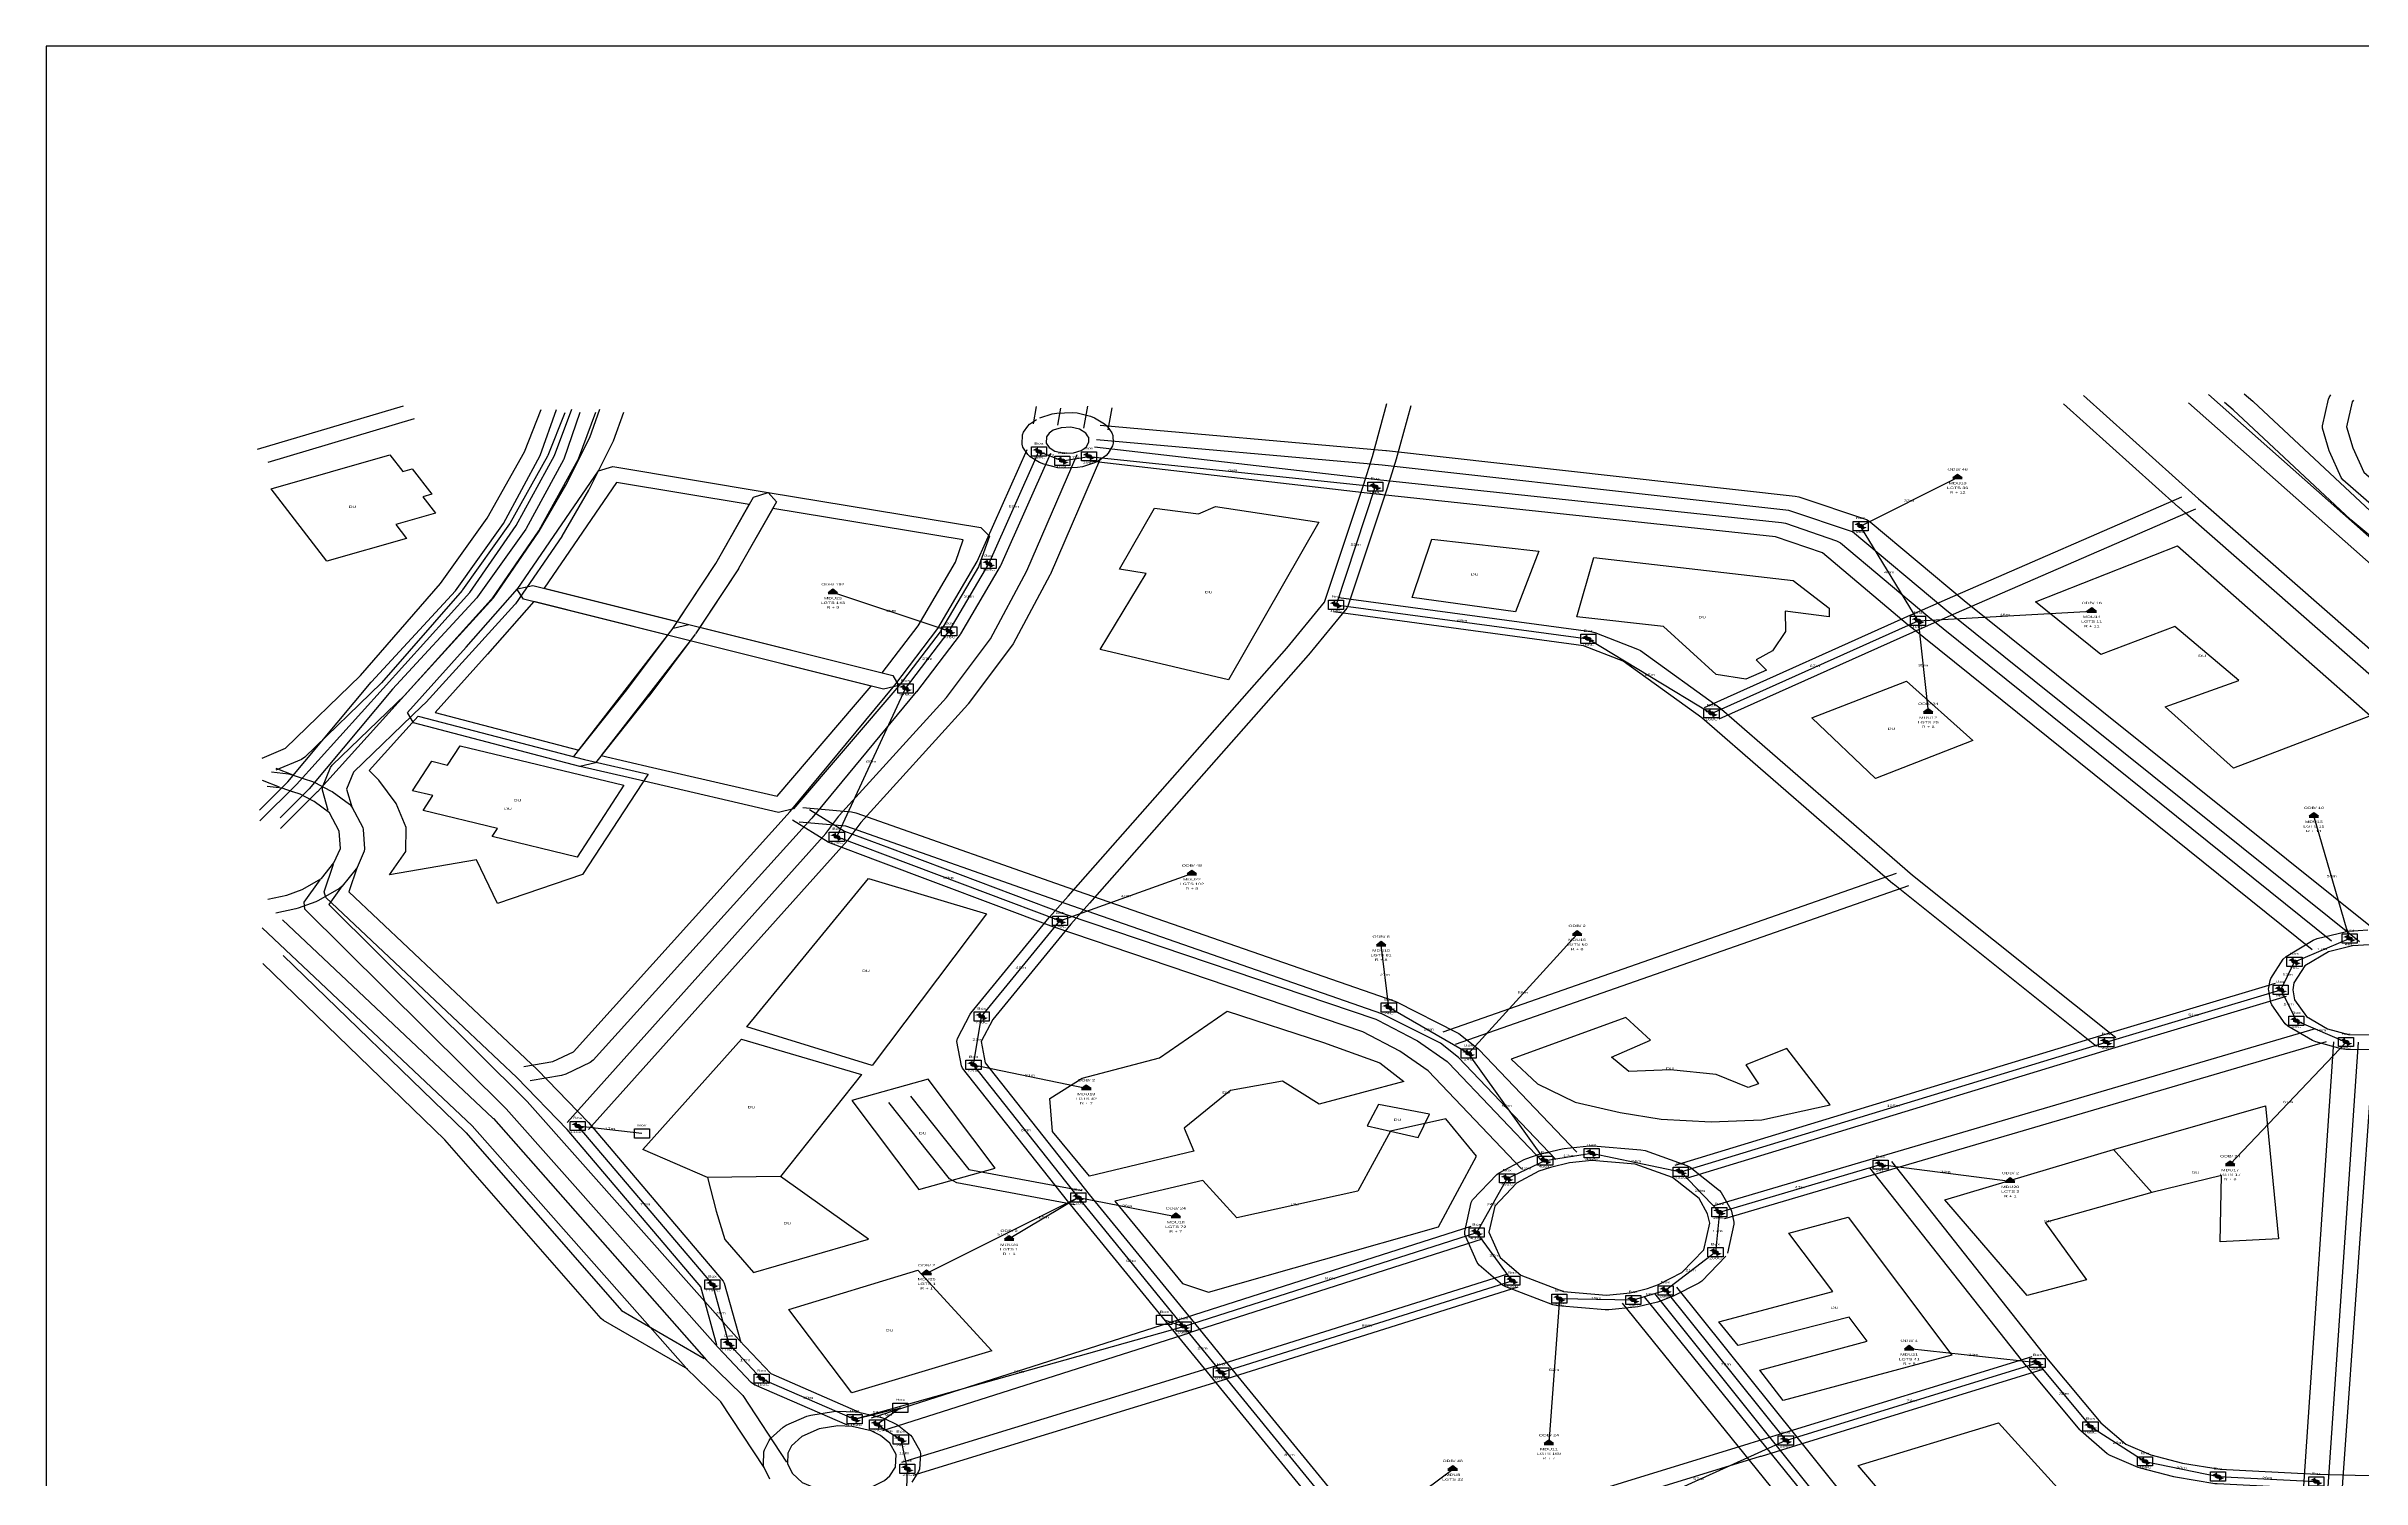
# Model space of a CAD drawing. Header units: millimetres. Extents: x -2012 to 1398, y -1200 to 746.
# Drawn here: x 558 to 1117, y -32 to 314 of the extents above; entities that cross this region are included whole.
import ezdxf
from ezdxf.enums import TextEntityAlignment as Align

# ---------------------------------------------------------------- set-up
doc = ezdxf.new("R2010")
doc.units = ezdxf.units.MM
doc.styles.get("Standard").update_dxf_attribs({"font": 'arial.ttf'})

# ---------------------------------------------------------------- blocks, each defined once
blk = doc.blocks.new('big_block')
blk.add_lwpolyline([(558.28, -280.22), (1398.28, -280.22), (1398.28, 313.78), (558.28, 313.78)], close=True)
blk = doc.blocks.new('roads.block1.A4')
at = {"layer": 'roads', "color": 7}
for points in [[(169, 411.38), (199.45, 366.64), (200.64, 364.92), (304.14, 216.6), (304.37, 216.23), (311.95, 201.46)], [(202.02, 411.82), (311.08, 254.01)], [(211.53, 411.99), (213.81, 408.81), (213.89, 408.7), (244.98, 361.25), (278.75, 315.27), (286.51, 305.73), (308.81, 288.49), (308.97, 288.44)], [(306.96, 298.56), (298.77, 300.89), (297.91, 301.28), (286.81, 308.49), (286.32, 308.88), (279.11, 315.89), (278.72, 316.35), (237.67, 374.9), (237.21, 375.89), (234.1, 387.12), (234.03, 387.39), (232.23, 397.16), (232.21, 398.19), (233.86, 409.81), (234.05, 410.53), (234.48, 411.64)], [(-314.56, 388.16), (-275.84, 406.93)], [(-313.96, 231.88), (-306.48, 244.22), (-284.42, 287.27), (-284.36, 287.39), (-262.06, 326.86), (-249.39, 355.96), (-239.67, 385.35), (-235.39, 405.25)], [(-313.89, 227.33), (-304.19, 243.07), (-258.33, 326.06), (-246.02, 355.12), (-235.85, 385.34), (-231.29, 405.35)], [(-313.3, 254.46), (-307.06, 258.76), (-287.28, 290.11), (-266.03, 329.92), (-253.73, 358.2), (-243.8, 386.97), (-239.37, 405.29)], [(-295.77, 231.82), (-297.33, 240.52), (-297.29, 241.84), (-295.2, 250.43), (-294.79, 251.4), (-275.42, 281.87), (-273.93, 284.55), (-252.04, 323.81), (-239.91, 352.66), (-232.92, 372.49), (-226.55, 393.11), (-223.85, 405.41)], [(75.49, -288.41), (70.2, -277.83), (8.39, -154.14), (-20.43, -96.46), (-26.02, -85.26), (-62.22, -12.82), (-72.17, 7.07), (-100.02, 62.82), (-100.04, 62.86), (-127.81, 120.29), (-128.11, 121.32), (-129.32, 131.74), (-129.19, 133.09), (-125.82, 143.56), (-125.64, 144.02), (-104.9, 185.45), (-104.84, 185.55), (-99.88, 194.65), (-41.96, 302.02), (-31.99, 321.86), (-21.7, 372.52), (-19.33, 384.89), (-15.46, 407.87)], [(-9.15, 406.81), (-13.02, 383.8), (-13.03, 383.72), (-15.42, 371.3), (-15.43, 371.27), (-25.8, 320.16), (-26.08, 319.36), (-36.26, 299.11), (-36.31, 299.03), (-94.25, 191.61), (-94.26, 191.59), (-99.2, 182.54), (-119.8, 141.37), (-122.88, 131.79), (-121.81, 122.59), (-94.28, 65.66), (-66.44, 9.93), (-56.5, -9.96), (-20.29, -82.4), (-14.71, -93.6), (14.12, -151.27), (75.92, -274.97), (81.21, -285.55)], [(-109.03, 399.14), (-108.3, 406.5)], [(-101.93, 405.86), (-102.67, 398.51)], [(-95.69, 397.21), (-94.65, 406.7)], [(-88.29, 406), (-89.33, 396.51)], [(306.26, 198.54), (298.77, 213.12), (195.92, 360.5), (194.19, 362.99), (194.16, 363.02), (163.71, 407.78)], [(305.82, 250.37), (196.75, 408.18)], [(307.1, 282.32), (306.38, 282.54), (305.36, 283.07), (282.31, 300.89), (281.78, 301.4), (273.73, 311.3), (273.63, 311.42), (239.77, 357.53), (239.67, 357.67), (208.58, 405.13), (206.33, 408.24)], [(240.44, 409.31), (240.14, 408.55), (238.62, 397.8), (240.3, 388.69), (243.23, 378.13), (283.79, 320.27), (290.56, 313.69), (300.99, 306.91), (308.71, 304.72)], [(-273.05, 401.17), (-311.76, 382.41)], [(-233.15, 403.78), (-237.62, 385.32), (-237.7, 385.03), (-247.72, 355.99), (-247.81, 355.76), (-260.22, 327.25), (-260.33, 327.02), (-281.69, 286.99), (-281.81, 286.79), (-302, 254.79), (-302.89, 253.86), (-309.68, 249.19)], [(-229.13, 403.91), (-233.44, 383.83), (-233.54, 383.5), (-243.36, 353.81), (-243.47, 353.54), (-256.26, 324.15), (-256.41, 323.85), (-278.75, 284.3), (-300.83, 241.2), (-300.95, 241), (-308.48, 228.56)], [(-225.05, 403.92), (-229.65, 383.77), (-229.73, 383.46), (-239.99, 352.96), (-240.08, 352.73), (-252.5, 323.41), (-252.65, 323.11), (-298.63, 239.9), (-298.7, 239.77), (-308.44, 223.97)], [(-217.59, 404.04), (-220.33, 391.61), (-220.4, 391.35), (-226.83, 370.54), (-226.86, 370.42), (-233.91, 350.44), (-233.98, 350.26), (-246.21, 321.16), (-246.37, 320.85), (-269.87, 278.68), (-269.97, 278.52), (-271.03, 276.84), (-289.1, 248.41), (-290.91, 240.99), (-289.47, 232.95)], [(-107.36, 401.65), (-104.13, 403.38), (-102.83, 403.75), (-98.85, 404.01), (-97.49, 403.8), (-93.96, 402.43), (-92.86, 401.72), (-90.26, 399.13), (-89.56, 398.09), (-88.93, 396.58), (-88.32, 395.13), (-88.06, 393.98), (-87.96, 390.69), (-88.15, 389.51), (-89.28, 386.33), (-89.85, 385.34), (-91.03, 383.95), (-91.07, 383.91), (-91.97, 382.88), (-92.91, 382.15), (-96.12, 380.49), (-97.38, 380.14), (-101.2, 379.89), (-102.58, 380.1), (-106.35, 381.59), (-107.46, 382.33), (-109.91, 384.84), (-110.58, 385.86), (-111.84, 388.91), (-112.08, 390.22), (-111.97, 394.3), (-111.7, 395.5), (-110.59, 398.04), (-110.07, 398.87), (-108.26, 400.94)], [(-91.42, 398.51), (-15.72, 387.49), (-15.61, 387.48), (92.58, 367.81), (93.55, 367.47), (111.48, 357.65), (112.52, 356.73), (137.4, 322.67), (247.15, 178.81)], [(-105.66, 390.73), (-104.9, 388.87), (-103.36, 387.29), (-100.9, 386.32), (-98.46, 386.48), (-96.39, 387.55), (-95.9, 388.11), (-95.11, 389.04), (-94.38, 391.09), (-94.44, 393.19), (-94.83, 394.09), (-94.83, 394.11), (-95.22, 395.04), (-96.89, 396.71), (-99.14, 397.57), (-101.72, 397.4), (-103.83, 396.28), (-104.93, 395.03), (-105.59, 393.51), (-105.66, 390.73)], [(-243.99, 120.97), (-236.33, 123.09), (-230.89, 127.33), (-173.46, 231.38), (-145.81, 285.92), (-134.34, 310.52), (-123.95, 339.45), (-110.71, 387.92)], [(-104.53, 386.23), (-117.81, 337.65), (-117.88, 337.41), (-128.37, 308.22), (-128.48, 307.95), (-140.03, 283.17), (-140.08, 283.07), (-167.78, 228.44), (-167.83, 228.34), (-225.6, 123.66), (-226.44, 122.68), (-232.89, 117.65), (-234.01, 117.09), (-242.28, 114.81)], [(-92.88, 389.17), (-17.99, 375.05), (89.01, 356.39), (90.02, 356.04), (103.55, 348.51), (104.58, 347.59), (127.73, 315.78), (234.59, 175.32)], [(242.06, 174.92), (132.29, 318.82), (132.25, 318.87), (107.78, 352.38), (90.93, 361.6), (-16.69, 381.17), (-92.34, 392.17)], [(-202.76, 306.38), (-244.05, 323.24), (-245.79, 327.44), (-224.24, 378.69), (-220.46, 380.54), (-179.32, 369.43), (-177.13, 365.29), (-187.14, 336.49), (-187.19, 336.34), (-198.58, 308.14)], [(-232.52, 96.76), (-164, 221.77), (-160.59, 229.31), (-160.47, 229.55), (-132.11, 280.65), (-120.47, 305.97), (-110.84, 335.48), (-97.47, 385.81)], [(-91.29, 384.17), (-104.68, 333.75), (-104.73, 333.58), (-114.44, 303.81), (-114.58, 303.46), (-126.35, 277.86), (-126.46, 277.65), (-154.81, 226.56), (-158.21, 219.02), (-158.32, 218.8), (-226.91, 93.68)], [(229.49, 171.44), (122.61, 311.93), (122.57, 311.99), (99.82, 343.26), (87.38, 350.18), (-19.11, 368.75), (-19.16, 368.76), (-94.07, 382.88)], [(-238.64, 327.94), (-203.32, 313.52), (-193.16, 338.67), (-184.3, 364.15), (-219.42, 373.63), (-238.64, 327.94)], [(-204.52, 310.54), (-193.16, 338.67), (-183.17, 367.39), (-179.32, 369.43), (-123.02, 354.23), (-120.73, 350.46), (-123.53, 337.6), (-123.64, 337.2), (-133.64, 309.33), (-133.75, 309.05), (-144.65, 285.8), (-148.76, 284.2), (-202.77, 306.38)], [(-197.39, 311.09), (-149.15, 291.28), (-139.61, 311.63), (-129.74, 339.17), (-127.63, 348.85), (-178.11, 362.47), (-187.14, 336.49), (-187.19, 336.34), (-197.39, 311.09)], [(68.58, 276.39), (123.27, 316.45), (123.3, 316.48), (132.98, 323.37), (194.96, 367.43)], [(198.66, 362.21), (136.69, 318.15), (127.03, 311.27), (72.37, 271.22)], [(-198.64, 308.01), (-210.93, 281.24), (-210.96, 281.18), (-225.03, 252.36), (-229.17, 250.82), (-273.25, 269.62), (-274.8, 274.1), (-259.24, 302.46), (-245.66, 327.71), (-241.63, 329.16), (-200.34, 312.3)], [(-267.49, 274.12), (-229.45, 257.9), (-216.73, 283.95), (-205.85, 307.64), (-241.39, 322.15), (-253.61, 299.42), (-253.62, 299.39), (-267.49, 274.12)], [(-28.24, 323.93), (38.53, 309.14), (39.54, 308.72), (50.89, 301.59), (51.63, 300.95), (72.91, 275.88), (73.09, 275.65), (123.65, 203.83), (177.5, 133.5)], [(172.42, 129.61), (118.53, 199.99), (118.46, 200.09), (67.94, 271.84), (47.07, 296.43), (36.6, 303.01), (-29.63, 317.68)], [(-230.8, 255.14), (-204.44, 310.71), (-200.34, 312.3), (-146.33, 290.12), (-144.71, 285.67), (-172.59, 232.46), (-176.56, 230.95), (-212.18, 244.44), (-229.04, 250.77)], [(-223.53, 255.54), (-209.92, 250.43), (-209.92, 250.42), (-176.94, 237.94), (-152.01, 285.53), (-199.96, 305.23), (-223.53, 255.54)], [(-310.82, 248.45), (-306.32, 247.6), (-305.35, 247.25), (-302.15, 245.46), (-299.92, 244.27), (-299.35, 243.88), (-295.16, 240.3), (-294.79, 239.93), (-290.17, 234.45), (-289.58, 233.37), (-286.67, 224.34), (-286.52, 223.49), (-286.17, 215.14), (-286.27, 214.18), (-288.17, 207.1), (-288.4, 206.5), (-292.14, 198.97), (-292.82, 198.05), (-298.55, 192.7), (-299.07, 192.3), (-303.75, 189.46), (-304.39, 189.16), (-309.7, 187.37)], [(-309.66, 250.13), (-305.13, 247.12)], [(-308.68, 241.79), (-313.21, 244.8)], [(-311.75, 193.43), (-306.77, 195.11), (-302.68, 197.6), (-297.61, 202.33), (-294.27, 209.06), (-292.58, 215.36), (-292.9, 222.79), (-295.48, 230.81), (-299.52, 235.6), (-303.25, 238.79), (-305.19, 239.83), (-305.24, 239.86), (-308.01, 241.41), (-312, 242.16)], [(-170.17, 233.05), (-157.21, 231.16), (-156.08, 230.77), (-95.48, 195.9), (-13.4, 149.27), (-12.94, 148.95), (3.07, 135.72), (3.57, 135.21), (8.7, 128.57), (8.93, 128.23), (34.79, 83.98)], [(20.15, 76.64), (-4.56, 119.15), (-12.06, 127.65), (-21.82, 136.03), (-103.58, 181.22), (-103.71, 181.29), (-150.15, 209.83), (-162.81, 217.61), (-163.4, 218.08), (-172.9, 227.63)], [(-168.36, 232.14), (-159.13, 222.87), (-147.2, 215.53), (-100.42, 186.79), (-18.43, 141.47), (-17.9, 141.1), (-7.72, 132.36), (-7.4, 132.05), (0.45, 123.15), (0.81, 122.64), (25.69, 79.86)], [(29.26, 80.75), (3.51, 124.82), (-1.28, 131.01), (-16.8, 143.84), (-98.65, 190.34), (-98.66, 190.35), (-158.74, 224.92), (-171.09, 226.72)], [(-192.89, 0.44), (-197.14, 25.61), (-232.51, 93.67), (-245.85, 116.2), (-259.92, 137.87), (-296.43, 194.13), (-296.88, 196.51), (-294.4, 208.57)], [(-288.13, 207.28), (-290.34, 196.51), (-258.92, 148.09), (-240.45, 119.63), (-240.38, 119.52), (-226.96, 96.85), (-226.88, 96.7), (-191.23, 28.12), (-190.92, 27.18), (-186.58, 1.5)], [(-0.56, 136.03), (119.48, 204.71)], [(-158.28, -34.22), (-182.89, -16.72), (-183.8, -15.71), (-192.51, -0.63), (-192.55, -0.56), (-248.71, 102.69), (-302, 189.1), (-302.2, 192.08), (-297.93, 201.69)], [(-292.08, 199.09), (-295.67, 191.03), (-243.22, 105.98), (-243.13, 105.82), (-186.95, 2.53), (-178.61, -11.91), (-154.57, -29.01)], [(122.66, 199.15), (2.62, 130.48)], [(-307.94, 184.43), (-252.2, 98.65), (-252.07, 98.43), (-195.65, -6.03), (-186.28, -20.94), (-186.02, -21.45), (-174.41, -50.19)], [(-180.35, -52.59), (-191.85, -24.11), (-201.12, -9.34), (-201.23, -9.16), (-257.64, 95.27), (-313.31, 180.94)], [(249.07, 128.21), (238.42, 128.37), (237.17, 128.65), (230.5, 131.6), (229.58, 132.22), (223.1, 138.43), (222.38, 139.46), (218.79, 147.68), (218.53, 148.63), (218, 153.83), (217.99, 154.46), (218.36, 158.24), (218.57, 159.11), (221.87, 167.48), (222.6, 168.59), (229.8, 175.66), (230.84, 176.35), (238.22, 179.32), (239.11, 179.54), (244.29, 180.05)], [(224.4, 154.17), (224.85, 149.79), (227.99, 142.61), (233.61, 137.23), (239.17, 134.76), (248.48, 134.62), (255.51, 137.64), (260.9, 143.15), (264.5, 151.79), (263.74, 157.77), (260.61, 165.06), (256.04, 169.76), (247.66, 173.34), (244.6, 173.65), (240.19, 173.22), (233.83, 170.65), (227.57, 164.5), (224.68, 157.18), (224.4, 154.17)], [(-200.61, -9.97), (-222.92, 11.09), (-223.54, 11.91), (-264.88, 89.21), (-313.14, 165.61)], [(-307.73, 169.02), (-259.41, 92.53), (-259.29, 92.33), (-218.14, 15.39), (-196.22, -5.31)], [(60.88, 78.3), (173.53, 134.42), (173.55, 134.43), (219.77, 157.03)], [(222.59, 151.28), (176.38, 128.68), (63.73, 72.57)], [(71.18, 60.89), (113.85, 81.39), (230.41, 137.41)], [(233.18, 131.65), (116.62, 75.62), (73.95, 55.12)], [(183.89, -211.04), (198.69, -196.36), (212.04, -180.19), (219.08, -167.32), (223.89, -149.71), (227.4, -58.51), (227.4, -58.5), (235.27, 131.71)], [(241.67, 131.44), (233.79, -58.76), (230.27, -150.32), (230.16, -151.04), (225.16, -169.36), (224.88, -170.06), (217.51, -183.53), (217.17, -184.03), (203.53, -200.56), (203.31, -200.79), (188.39, -215.58)], [(189.2, -219.79), (206.39, -205.6), (221.45, -186.2), (229.48, -169.65), (234.3, -149.63), (237.65, -58.88), (237.65, -58.86), (245.92, 131.55)], [(-98.09, 61.19), (-129.35, 70.69), (-131.3, 72.36), (-147.37, 105.36)], [(-141.62, 108.16), (-126.16, 76.41), (-96.22, 67.31)], [(74.28, 38.98), (67.88, 28.07), (67.15, 27.22), (60.35, 21.63), (60.01, 21.39), (56.71, 19.33), (56.2, 19.07), (50.94, 16.96), (50.25, 16.77), (43.25, 15.67), (42.32, 15.66), (29.76, 17.35), (28.5, 17.81), (16.03, 25.58), (15.12, 26.43), (8.94, 35.06), (8.45, 36.1), (5.2, 48.31), (5.12, 49.56), (6.81, 62.07), (7.22, 63.26), (13.59, 74.19), (14.26, 75), (20.83, 80.67), (21.34, 81.03), (24.87, 83.03), (25.31, 83.24), (30.89, 85.36), (31.5, 85.52), (38.2, 86.65), (39.15, 86.67), (51.75, 84.97), (52.93, 84.57), (63.91, 78.21), (64.85, 77.38), (72.56, 67.3), (73.04, 66.41), (75.59, 59.05), (75.74, 58.44), (76.41, 53.57), (76.41, 52.69), (74.69, 40.17)], [(11.55, 49.33), (14.48, 38.31), (19.95, 30.68), (31.3, 23.6), (42.71, 22.06), (48.9, 23.04), (53.56, 24.91), (56.44, 26.71), (62.65, 31.8), (68.44, 41.67), (70.01, 53.13), (69.44, 57.25), (67.16, 63.82), (60.15, 72.99), (50.27, 78.71), (38.78, 80.26), (32.87, 79.27), (27.81, 77.34), (24.77, 75.62), (18.85, 70.5), (13.07, 60.58), (11.55, 49.33)], [(118.12, 79.9), (159.65, -5.88), (173.57, -33.16), (180.16, -42.43), (186.82, -47.07), (195.18, -50.61), (205.14, -53.3), (230.78, -55.44), (240.93, -55.8), (312.45, -57.24)], [(312.32, -63.64), (240.78, -62.19), (240.73, -62.19), (230.48, -61.83), (230.33, -61.82), (204.32, -59.65), (203.75, -59.56), (193.3, -56.74), (192.88, -56.59), (184.02, -52.83), (183.44, -52.51), (176.04, -47.37), (175.26, -46.59), (168.22, -36.67), (167.97, -36.28), (153.93, -8.76), (153.9, -8.7), (112.36, 77.11)], [(-151.96, -31.05), (-70.79, 11.34), (6.81, 51.96)], [(9.78, 46.29), (-67.82, 5.67), (-67.82, 5.66), (-149, -36.73)], [(-143.89, -50.24), (-60.81, -8.54), (16.26, 31.14)], [(19.19, 25.45), (-57.9, -14.24), (-57.93, -14.25), (-141.02, -55.96)], [(61.19, 25.51), (93.03, -39.42), (175.39, -207.69)], [(161.83, -213.78), (79.05, -46.39), (46.89, 18.51)], [(52.62, 21.36), (84.79, -43.55), (167.57, -210.94)], [(169.64, -210.51), (87.29, -42.23), (55.44, 22.69)], [(-19.01, -92.17), (80.48, -42.11), (80.71, -42), (88.72, -37.97), (155.34, -4.44)], [(158.22, -10.16), (91.6, -43.69), (83.59, -47.71), (83.36, -47.83), (-16.13, -97.88)], [(-178.88, -57.53), (-180.45, -52.31), (-180.58, -51.32), (-180.45, -45.74), (-180.31, -44.86), (-179.06, -40.84), (-178.66, -40.01), (-175.37, -35.1), (-174.58, -34.28), (-169.04, -30.31), (-167.99, -29.82), (-162.01, -28.25), (-161.02, -28.16), (-156.25, -28.42), (-155.28, -28.63), (-149.34, -30.9), (-148.51, -31.37), (-145.28, -33.89), (-144.7, -34.48), (-141.65, -38.5), (-141.16, -39.41), (-139.15, -45.36), (-138.98, -46.53), (-139.26, -53.23), (-139.48, -54.27), (-141.3, -58.89)], [(-174.17, -50.96), (-172.9, -55.2), (-170.29, -58.97), (-165.6, -62.25), (-162.28, -63.26), (-157.65, -63.31), (-152.7, -61.64), (-148.46, -58.13), (-147.12, -56.2), (-145.63, -52.42), (-145.4, -46.85), (-147.06, -41.96), (-149.55, -38.68), (-152.07, -36.71), (-157.1, -34.78), (-160.87, -34.57), (-165.8, -35.86), (-170.38, -39.14), (-173.09, -43.18), (-174.07, -46.33), (-174.17, -50.96)]]:
    blk.add_lwpolyline(points, dxfattribs=at)
blk = doc.blocks.new('buildings.block2.A4')
at = {"layer": 'building', "color": 7}
for points in [[(-310.91, 370.98), (-279.45, 385.71), (-276.05, 378.5), (-273.57, 379.66), (-268.36, 368.62), (-270.74, 367.5), (-267.4, 360.41), (-277.93, 355.47), (-275.11, 349.51), (-296.13, 339.67), (-310.91, 370.98)], [(-77.04, 362.54), (-65.38, 360.17), (-60.86, 363.25), (-33.48, 356.54), (-57.4, 288.28), (-91.44, 301.44), (-79.21, 334.32), (-86.31, 336.25), (-77.04, 362.54)], [(-3.57, 349.12), (24.72, 343.99), (18.56, 317.75), (-8.78, 323.86), (-3.57, 349.12)], [(156.26, 321.98), (193.89, 346.24), (244.92, 272.78), (208.7, 250.04), (190.57, 276.68), (210.11, 287.97), (193.15, 311.35), (173.56, 299.29), (156.26, 321.98)], [(39.35, 341.26), (92.05, 331.26), (101.62, 319.35), (101.65, 315.56), (89.94, 318), (90.05, 309.27), (86.59, 300.82), (82.27, 297), (85.04, 292.48), (79.56, 288.61), (71.71, 290.59), (57.73, 311.37), (34.81, 315.52), (39.35, 341.26)], [(97.01, 271.89), (122.12, 287.7), (139.63, 262.08), (113.88, 245.6), (97.01, 271.89)], [(-272, 272.56), (-227.91, 253.77), (-211.05, 247.43), (-228.46, 204.13), (-250.93, 191.52), (-256.57, 210.46), (-279.54, 203.9), (-275.24, 214.04), (-275.15, 224.35), (-277.81, 234.82), (-282.38, 244.85), (-284.97, 249.02), (-272, 272.56)], [(-217.48, 242.68), (-229.86, 211.59), (-252.35, 220.46), (-250.96, 223.93), (-270.63, 231.7), (-268.05, 238.19), (-273.44, 240.3), (-268.37, 253.06), (-264.24, 251.43), (-260.9, 259.81), (-217.48, 242.68)], [(-152.76, 202.31), (-121.48, 186.99), (-151.75, 121.36), (-184.96, 138.09), (-152.76, 202.31)], [(-104.03, 92.9), (-104.69, 107.18), (-96.19, 115.87), (-75.73, 124.69), (-57.81, 144.92), (-32.29, 131.43), (-17.34, 122.57), (-11.02, 114.55), (-33.39, 104.74), (-43.08, 114.63), (-56.9, 110.65), (-69.13, 94.29), (-66.62, 84.33), (-94.22, 73.5), (-104.03, 92.9)], [(47.75, 142.24), (17.38, 124.16), (24.4, 113.54), (34.37, 105.59), (46.31, 101.08), (57.17, 98.13), (70.35, 96.99), (83.81, 97.91), (101.88, 104.34), (90.41, 128.77), (79.56, 121.71), (82.94, 113.47), (80.18, 111.85), (71.74, 117.59), (59.65, 119.49), (48.57, 118.8), (44, 125.07), (54.33, 132.32), (47.75, 142.24)], [(-212.52, 85.12), (-186.33, 132.84), (-154.57, 117.51), (-176.02, 73.43), (-195.39, 72.94), (-212.52, 85.12)], [(-157.13, 106.22), (-139.45, 67.75), (-119.22, 76.97), (-136.9, 115.45), (-157.13, 106.22)], [(-20.7, 95.37), (-14.55, 93.04), (-7.19, 90.27), (-4.23, 100.4), (-17.74, 104.61), (-20.7, 95.37)], [(-87.52, 62.64), (-69.56, 27.14), (-62.74, 23.3), (-1.8, 51.62), (8.27, 82.12), (0.16, 98.34), (-14.55, 93.04), (-23.18, 67.1), (-55.23, 55.44), (-64.19, 71.65), (-87.52, 62.64)], [(176.91, 85.06), (217.14, 104.01), (220.61, 46.34), (205.19, 45.12), (205.51, 73.81), (187.09, 66.41), (176.91, 85.06)], [(132.25, 63.33), (176.91, 85.06), (187.09, 66.41), (158.78, 53.41), (169.73, 28.62), (154.03, 21.94), (132.25, 63.33)], [(-195.39, 72.94), (-193.05, 58.45), (-190.75, 46.09), (-183.16, 31.9), (-152.72, 46.33), (-176.02, 73.43), (-195.39, 72.94)], [(90.93, 48.81), (106.62, 55.83), (134.13, -3.93), (89.44, -23.6), (83.27, -10.37), (111.67, 2.12), (106.94, 12.55), (77.55, 0.19), (72.4, 10.52), (102.58, 23.65), (90.93, 48.81)], [(-173.86, 15.82), (-139.64, 32.92), (-120.06, -2.09), (-157.15, -20.17), (-173.86, 15.82)], [(109.34, -51.7), (146.5, -33.14), (174.22, -83.33), (146.25, -122.62), (109.34, -51.7)]]:
    blk.add_lwpolyline(points, dxfattribs=at)
at = {"color": 7}
for p in [(-289.16, 362.69), (7.97, 333.43), (-62.46, 325.76), (68.23, 314.94), (200.59, 298.14), (118.32, 266.65), (-248.01, 232.04), (-245.46, 235.7), (-153.22, 161.84), (59.63, 119.61), (-57.86, 109.21), (-183.55, 102.89), (-12.47, 97.44), (-138.18, 91.6), (198.76, 74.57), (-39.62, 60.82), (-174.05, 52.66), (159.67, 53.5), (103.27, 16.11), (-146.96, 6.37)]:
    blk.add_text('DU ', height=1, dxfattribs=at).set_placement(p, align=Align.CENTER)
blk = doc.blocks.new('The door')
at = {"color": 1, "lineweight": 30, "true_color": 0xff0000}
for p, q in [((-1.25, 0), (0, 1.5)), ((-1.25, 0), (1.25, 0)), ((-1.01, 0.29), (-0.76, 0)), ((-0.76, 0.59), (-0.26, 0)), ((0.25, 1.2), (-0.75, 0)), ((-0.5, 0.9), (0.24, 0)), ((-0.25, 1.2), (0.75, 0)), ((0.5, 0.9), (-0.24, 0)), ((0, 1.5), (1.25, 0)), ((0.76, 0.59), (0.26, 0)), ((1.01, 0.29), (0.76, 0)), ((-1.25, -0.5), (1.25, -0.5))]:
    blk.add_line(p, q, dxfattribs=at)
blk = doc.blocks.new('subscriber_dwelling.block2.A4')
for p in [(135.63, 375.86), (-162.18, 326.12), (171.13, 318.05), (127.83, 274.43), (229.95, 229.39), (-67.12, 204.47), (34.87, 178.31), (-17.02, 173.67), (-95.07, 111.56), (207.79, 78.67), (149.56, 71.38), (-71.38, 56.09), (-115.52, 46.38), (-137.35, 31.46), (122.8, -1.17), (27.42, -42.07), (1.94, -53.19)]:
    blk.add_blockref('The door', p)
at = {"color": 7}
for s, p in [('ODB/ 48', (135.63, 378.86)), ('LGTS 36', (135.63, 370.86)), ('MDU13', (135.63, 372.86)), ('R + 12', (135.63, 368.86)), ('ODB/ 192', (-162.18, 329.12)), ('LGTS 143', (-162.18, 321.12)), ('MDU23', (-162.18, 323.12)), ('R + 9', (-162.18, 319.12)), ('ODB/ 16', (171.13, 321.05)), ('LGTS 11', (171.13, 313.05)), ('MDU14', (171.13, 315.05)), ('R + 11', (171.13, 311.05)), ('ODB/ 24', (127.83, 277.43)), ('LGTS 25', (127.83, 269.43)), ('MDU12', (127.83, 271.43)), ('R + 8', (127.83, 267.43)), ('ODB/ 16', (229.95, 232.39)), ('MDU15', (229.95, 226.39)), ('LGTS 11', (229.95, 224.39)), ('R + 11', (229.95, 222.39)), ('ODB/ 48', (-67.12, 207.47)), ('MDU22', (-67.12, 201.47)), ('LGTS 102', (-67.12, 199.47)), ('R + 8', (-67.12, 197.47)), ('ODB/ 2', (34.87, 181.31)), ('MDU10', (-17.02, 170.67)), ('ODB/ 8', (-17.02, 176.67)), ('LGTS 60', (34.87, 173.31)), ('MDU16', (34.87, 175.31)), ('R + 8', (34.87, 171.31)), ('LGTS 81', (-17.02, 168.67)), ('R + 8', (-17.02, 166.67)), ('ODB/ 2', (-95.07, 114.56)), ('LGTS 42', (-95.07, 106.56)), ('MDU19', (-95.07, 108.56)), ('R + 7', (-95.07, 104.56)), ('ODB/ 24', (207.79, 81.67)), ('ODB/ 2', (149.56, 74.38)), ('LGTS 17', (207.79, 73.67)), ('MDU17', (207.79, 75.67)), ('MDU20', (149.56, 68.38)), ('R + 8', (207.79, 71.67)), ('LGTS 2', (149.56, 66.38)), ('R + 1', (149.56, 64.38)), ('ODB/ 24', (-71.38, 59.09)), ('ODB/ 2', (-115.52, 49.38)), ('LGTS 72', (-71.38, 51.09)), ('MDU18', (-71.38, 53.09)), ('R + 7', (-71.38, 49.09)), ('MDU24', (-115.52, 43.38)), ('LGTS 1', (-115.52, 41.38)), ('R + 1', (-115.52, 39.38)), ('ODB/ 2', (-137.35, 34.46)), ('LGTS 1', (-137.35, 26.46)), ('MDU25', (-137.35, 28.46)), ('R + 1', (-137.35, 24.46)), ('ODB/ 4', (122.8, 1.83)), ('LGTS 41', (122.8, -6.17)), ('MDU21', (122.8, -4.17)), ('R + 8', (122.8, -8.17)), ('ODB/ 24', (27.42, -39.07)), ('LGTS 168', (27.42, -47.07)), ('MDU11', (27.42, -45.07)), ('R + 7', (27.42, -49.07)), ('ODB/ 48', (1.94, -50.19)), ('MDU8', (1.94, -56.19)), ('LGTS 32', (1.94, -58.19))]:
    blk.add_text(s, height=1, dxfattribs=at).set_placement(p, align=Align.CENTER)
blk = doc.blocks.new('Closure')
at = {"lineweight": 25, "true_color": 0xff0000}
h = blk.add_hatch(color=1, dxfattribs=at)
h.paths.add_polyline_path([(0, 0.02), (-0.31, 1.77), (-1.68, 0.6)], flags=0)
h.paths.add_polyline_path([(1.68, -0.57), (0, 0.02), (0.31, -1.74)], flags=0)
h = blk.add_hatch(color=1, dxfattribs=at)
edge = h.paths.add_edge_path(flags=0)
edge.add_arc((0, 0.02), 0.685, 180, 360)
edge.add_arc((0, 0.02), 0.685, 0, 180)
at = {"color": 12, "lineweight": 25, "true_color": 0xcc0000}
for centre, radius in [((0, 0.02), 0.685), ((0, 0), 0.648)]:
    blk.add_circle(centre, radius, dxfattribs=at)
blk = doc.blocks.new('splicers.block2.A4')
for p in [(-107.62, 387.08), (-94.38, 384.99), (-101.41, 383.08), (-18.56, 371.9), (109.94, 354.84), (-120.9, 338.49), (-28.93, 320.8), (125.16, 313.87), (-131.38, 309.3), (37.83, 306.02), (-142.93, 284.52), (70.47, 273.8), (-161.13, 220.34), (-102.04, 184.02), (239.42, 176.36), (224.84, 166.31), (221.18, 154.16), (-14.98, 146.49), (-122.78, 142.59), (225.32, 140.74), (174.96, 131.55), (238.47, 131.57), (-124.93, 121.69), (6.16, 126.62), (-229.72, 95.22), (26.44, 80.25), (38.73, 83.5), (115.24, 78.51), (16.36, 72.58), (62.31, 75.44), (-97.16, 64.25), (72.57, 58), (8.29, 49.13), (71.52, 40.6), (-194.07, 26.64), (17.72, 28.3), (58.31, 24.1), (30.19, 20.52), (49.75, 19.94), (-69.3, 8.5), (-189.74, 0.97), (156.78, -7.3), (-59.36, -11.39), (-181.03, -14.11), (-156.42, -31.61), (-150.48, -33.89), (170.83, -34.82), (-144.19, -40.44), (90.16, -40.83), (185.26, -49.88), (-142.46, -53.1), (204.58, -56.47), (230.6, -58.64)]:
    blk.add_blockref('Closure', p)
at = {"color": 7}
for s, p in [('168C', (-107.62, 384.08)), ('168C', (-101.41, 380.08)), ('168C', (-94.38, 381.99)), ('168C', (-18.56, 368.9)), ('96C', (109.94, 351.84)), ('168C', (-120.9, 335.49)), ('168C', (-28.93, 317.8)), ('576C', (-131.38, 306.3)), ('168C', (125.16, 310.87)), ('168C', (37.83, 303.02)), ('576C', (-142.93, 281.52)), ('168C', (70.47, 270.8)), ('576C', (-161.13, 217.34)), ('720C', (-102.04, 181.02)), ('48C', (239.42, 173.36)), ('48C', (224.84, 163.31)), ('96C', (221.18, 151.16)), ('24C', (-14.98, 143.49)), ('720C', (-122.78, 139.59)), ('48C', (225.32, 137.74)), ('96C', (174.96, 128.55)), ('48C', (238.47, 128.57)), ('24C', (6.16, 123.62)), ('720C', (-124.93, 118.69)), ('1152C', (-229.72, 92.22)), ('432C', (38.73, 80.5)), ('432C', (26.44, 77.25)), ('24C', (115.24, 75.51)), ('432C', (16.36, 69.58)), ('432C', (62.31, 72.44)), ('720C', (-97.16, 61.25)), ('288C', (72.57, 55)), ('432C', (8.29, 46.13)), ('288C', (71.52, 37.6)), ('1152C', (-194.07, 23.64)), ('432C', (17.72, 25.3)), ('48C', (30.19, 17.52)), ('288C', (58.31, 21.1)), ('48C', (49.75, 16.94)), ('168C', (-69.3, 5.5)), ('1152C', (-189.74, -2.03)), ('288C', (156.78, -10.3)), ('1152C', (-181.03, -17.11)), ('576C', (-59.36, -14.39)), ('1152C', (-156.42, -34.61)), ('24C', (-150.48, -36.89)), ('24C', (-144.19, -43.44)), ('288C', (90.16, -43.83)), ('168C', (170.83, -37.82)), ('24C', (-142.46, -56.1)), ('168C', (185.26, -52.88))]:
    blk.add_text(s, height=1, dxfattribs=at).set_placement(p, align=Align.CENTER)
blk = doc.blocks.new('box.block2.A4')
at = {"layer": 'roads', "color": 3}
for points in [[(-109.62, 385.08), (-109.62, 389.08), (-105.62, 389.08), (-105.62, 385.08), (-109.62, 385.08)], [(-96.38, 382.99), (-96.38, 386.99), (-92.38, 386.99), (-92.38, 382.99), (-96.38, 382.99)], [(-103.41, 381.08), (-103.41, 385.08), (-99.41, 385.08), (-99.41, 381.08), (-103.41, 381.08)], [(-20.56, 369.9), (-20.56, 373.9), (-16.56, 373.9), (-16.56, 369.9), (-20.56, 369.9)], [(107.94, 352.84), (107.94, 356.84), (111.94, 356.84), (111.94, 352.84), (107.94, 352.84)], [(-122.9, 336.49), (-122.9, 340.49), (-118.9, 340.49), (-118.9, 336.49), (-122.9, 336.49)], [(-30.93, 318.8), (-30.93, 322.8), (-26.93, 322.8), (-26.93, 318.8), (-30.93, 318.8)], [(123.16, 311.87), (123.16, 315.87), (127.16, 315.87), (127.16, 311.87), (123.16, 311.87)], [(123.16, 311.87), (123.16, 315.87), (127.16, 315.87), (127.16, 311.87), (123.16, 311.87)], [(123.16, 311.87), (123.16, 315.87), (127.16, 315.87), (127.16, 311.87), (123.16, 311.87)], [(-133.38, 307.3), (-133.38, 311.3), (-129.38, 311.3), (-129.38, 307.3), (-133.38, 307.3)], [(-133.38, 307.3), (-133.38, 311.3), (-129.38, 311.3), (-129.38, 307.3), (-133.38, 307.3)], [(35.83, 304.02), (35.83, 308.02), (39.83, 308.02), (39.83, 304.02), (35.83, 304.02)], [(-144.93, 282.52), (-144.93, 286.52), (-140.93, 286.52), (-140.93, 282.52), (-144.93, 282.52)], [(68.47, 271.8), (68.47, 275.8), (72.47, 275.8), (72.47, 271.8), (68.47, 271.8)], [(-163.13, 218.34), (-163.13, 222.34), (-159.13, 222.34), (-159.13, 218.34), (-163.13, 218.34)], [(-104.04, 182.02), (-104.04, 186.02), (-100.04, 186.02), (-100.04, 182.02), (-104.04, 182.02)], [(-104.04, 182.02), (-104.04, 186.02), (-100.04, 186.02), (-100.04, 182.02), (-104.04, 182.02)], [(237.42, 174.36), (237.42, 178.36), (241.42, 178.36), (241.42, 174.36), (237.42, 174.36)], [(222.84, 164.31), (222.84, 168.31), (226.84, 168.31), (226.84, 164.31), (222.84, 164.31)], [(219.18, 152.16), (219.18, 156.16), (223.18, 156.16), (223.18, 152.16), (219.18, 152.16)], [(219.18, 152.16), (219.18, 156.16), (223.18, 156.16), (223.18, 152.16), (219.18, 152.16)], [(-16.98, 144.49), (-16.98, 148.49), (-12.98, 148.49), (-12.98, 144.49), (-16.98, 144.49)], [(-124.78, 140.59), (-124.78, 144.59), (-120.78, 144.59), (-120.78, 140.59), (-124.78, 140.59)], [(223.32, 138.74), (223.32, 142.74), (227.32, 142.74), (227.32, 138.74), (223.32, 138.74)], [(172.96, 129.55), (172.96, 133.55), (176.96, 133.55), (176.96, 129.55), (172.96, 129.55)], [(236.47, 129.57), (236.47, 133.57), (240.47, 133.57), (240.47, 129.57), (236.47, 129.57)], [(-126.93, 119.69), (-126.93, 123.69), (-122.93, 123.69), (-122.93, 119.69), (-126.93, 119.69)], [(-126.93, 119.69), (-126.93, 123.69), (-122.93, 123.69), (-122.93, 119.69), (-126.93, 119.69)], [(4.16, 124.62), (4.16, 128.62), (8.16, 128.62), (8.16, 124.62), (4.16, 124.62)], [(4.16, 124.62), (4.16, 128.62), (8.16, 128.62), (8.16, 124.62), (4.16, 124.62)], [(-231.72, 93.22), (-231.72, 97.22), (-227.72, 97.22), (-227.72, 93.22), (-231.72, 93.22)], [(-214.74, 90.02), (-214.74, 94.02), (-210.74, 94.02), (-210.74, 90.02), (-214.74, 90.02)], [(24.44, 78.25), (24.44, 82.25), (28.44, 82.25), (28.44, 78.25), (24.44, 78.25)], [(24.44, 78.25), (24.44, 82.25), (28.44, 82.25), (28.44, 78.25), (24.44, 78.25)], [(36.73, 81.5), (36.73, 85.5), (40.73, 85.5), (40.73, 81.5), (36.73, 81.5)], [(113.24, 76.51), (113.24, 80.51), (117.24, 80.51), (117.24, 76.51), (113.24, 76.51)], [(14.36, 70.58), (14.36, 74.58), (18.36, 74.58), (18.36, 70.58), (14.36, 70.58)], [(60.31, 73.44), (60.31, 77.44), (64.31, 77.44), (64.31, 73.44), (60.31, 73.44)], [(60.31, 73.44), (60.31, 77.44), (64.31, 77.44), (64.31, 73.44), (60.31, 73.44)], [(-99.16, 62.25), (-99.16, 66.25), (-95.16, 66.25), (-95.16, 62.25), (-99.16, 62.25)], [(-99.16, 62.25), (-99.16, 66.25), (-95.16, 66.25), (-95.16, 62.25), (-99.16, 62.25)], [(-99.16, 62.25), (-99.16, 66.25), (-95.16, 66.25), (-95.16, 62.25), (-99.16, 62.25)], [(-99.16, 62.25), (-99.16, 66.25), (-95.16, 66.25), (-95.16, 62.25), (-99.16, 62.25)], [(70.57, 56), (70.57, 60), (74.57, 60), (74.57, 56), (70.57, 56)], [(70.57, 56), (70.57, 60), (74.57, 60), (74.57, 56), (70.57, 56)], [(6.29, 47.13), (6.29, 51.13), (10.29, 51.13), (10.29, 47.13), (6.29, 47.13)], [(69.52, 38.6), (69.52, 42.6), (73.52, 42.6), (73.52, 38.6), (69.52, 38.6)], [(-196.07, 24.64), (-196.07, 28.64), (-192.07, 28.64), (-192.07, 24.64), (-196.07, 24.64)], [(15.72, 26.3), (15.72, 30.3), (19.72, 30.3), (19.72, 26.3), (15.72, 26.3)], [(56.31, 22.1), (56.31, 26.1), (60.31, 26.1), (60.31, 22.1), (56.31, 22.1)], [(56.31, 22.1), (56.31, 26.1), (60.31, 26.1), (60.31, 22.1), (56.31, 22.1)], [(28.19, 18.52), (28.19, 22.52), (32.19, 22.52), (32.19, 18.52), (28.19, 18.52)], [(47.75, 17.94), (47.75, 21.94), (51.75, 21.94), (51.75, 17.94), (47.75, 17.94)], [(-76.44, 9.35), (-76.44, 13.35), (-72.44, 13.35), (-72.44, 9.35), (-76.44, 9.35)], [(-71.3, 6.5), (-71.3, 10.5), (-67.3, 10.5), (-67.3, 6.5), (-71.3, 6.5)], [(-71.3, 6.5), (-71.3, 10.5), (-67.3, 10.5), (-67.3, 6.5), (-71.3, 6.5)], [(-71.3, 6.5), (-71.3, 10.5), (-67.3, 10.5), (-67.3, 6.5), (-71.3, 6.5)], [(-191.74, -1.03), (-191.74, 2.97), (-187.74, 2.97), (-187.74, -1.03), (-191.74, -1.03)], [(154.78, -9.3), (154.78, -5.3), (158.78, -5.3), (158.78, -9.3), (154.78, -9.3)], [(154.78, -9.3), (154.78, -5.3), (158.78, -5.3), (158.78, -9.3), (154.78, -9.3)], [(-183.03, -16.11), (-183.03, -12.11), (-179.03, -12.11), (-179.03, -16.11), (-183.03, -16.11)], [(-61.36, -13.39), (-61.36, -9.39), (-57.36, -9.39), (-57.36, -13.39), (-61.36, -13.39)], [(-61.36, -13.39), (-61.36, -9.39), (-57.36, -9.39), (-57.36, -13.39), (-61.36, -13.39)], [(-158.42, -33.61), (-158.42, -29.61), (-154.42, -29.61), (-154.42, -33.61), (-158.42, -33.61)], [(-158.42, -33.61), (-158.42, -29.61), (-154.42, -29.61), (-154.42, -33.61), (-158.42, -33.61)], [(-146.29, -28.68), (-146.29, -24.68), (-142.29, -24.68), (-142.29, -28.68), (-146.29, -28.68)], [(-152.48, -35.89), (-152.48, -31.89), (-148.48, -31.89), (-148.48, -35.89), (-152.48, -35.89)], [(168.83, -36.82), (168.83, -32.82), (172.83, -32.82), (172.83, -36.82), (168.83, -36.82)], [(-146.19, -42.44), (-146.19, -38.44), (-142.19, -38.44), (-142.19, -42.44), (-146.19, -42.44)], [(88.16, -42.83), (88.16, -38.83), (92.16, -38.83), (92.16, -42.83), (88.16, -42.83)], [(88.16, -42.83), (88.16, -38.83), (92.16, -38.83), (92.16, -42.83), (88.16, -42.83)], [(183.26, -51.88), (183.26, -47.88), (187.26, -47.88), (187.26, -51.88), (183.26, -51.88)], [(-144.46, -55.1), (-144.46, -51.1), (-140.46, -51.1), (-140.46, -55.1), (-144.46, -55.1)], [(202.58, -58.47), (202.58, -54.47), (206.58, -54.47), (206.58, -58.47), (202.58, -58.47)], [(228.6, -60.64), (228.6, -56.64), (232.6, -56.64), (232.6, -60.64), (228.6, -60.64)]]:
    blk.add_lwpolyline(points, dxfattribs=at)
at = {"color": 3}
for p in [(-107.62, 390.08), (-101.41, 386.08), (-94.38, 387.99), (-18.56, 374.9), (109.94, 357.84), (-120.9, 341.49), (-28.93, 323.8), (-131.38, 312.3), (-131.38, 312.3), (125.16, 316.87), (125.16, 316.87), (125.16, 316.87), (37.83, 309.02), (-142.93, 287.52), (70.47, 276.8), (-161.13, 223.34), (-102.04, 187.02), (-102.04, 187.02), (239.42, 179.36), (224.84, 169.31), (221.18, 157.16), (221.18, 157.16), (-14.98, 149.49), (-122.78, 145.59), (225.32, 143.74), (174.96, 134.55), (238.47, 134.57), (6.16, 129.62), (6.16, 129.62), (-124.93, 124.69), (-124.93, 124.69), (-229.72, 98.22), (-212.74, 95.02), (38.73, 86.5), (26.44, 83.25), (26.44, 83.25), (115.24, 81.51), (16.36, 75.58), (62.31, 78.44), (62.31, 78.44), (-97.16, 67.25), (-97.16, 67.25), (-97.16, 67.25), (-97.16, 67.25), (72.57, 61), (72.57, 61), (8.29, 52.13), (71.52, 43.6), (17.72, 31.3), (-194.07, 29.64), (58.31, 27.1), (58.31, 27.1), (30.19, 23.52), (49.75, 22.94), (-74.44, 14.35), (-69.3, 11.5), (-69.3, 11.5), (-69.3, 11.5), (-189.74, 3.97), (156.78, -4.3), (156.78, -4.3), (-181.03, -11.11), (-59.36, -8.39), (-59.36, -8.39), (-144.29, -23.68), (-156.42, -28.61), (-156.42, -28.61), (-150.48, -30.89), (-144.19, -37.44), (170.83, -31.82), (90.16, -37.83), (90.16, -37.83), (185.26, -46.88), (-142.46, -50.1), (204.58, -53.47), (230.6, -55.64)]:
    blk.add_text('Box', height=1, dxfattribs=at).set_placement(p, align=Align.CENTER)
blk = doc.blocks.new('trench.block1.A4')
at = {"color": 3}
for points in [[(-120.9, 338.49), (-107.62, 387.08)], [(-107.62, 387.08), (-101.41, 383.08)], [(-101.41, 383.08), (-94.38, 384.99)], [(-94.38, 384.99), (-18.56, 371.9)], [(109.94, 354.84), (135.63, 375.86)], [(-18.56, 371.9), (-28.93, 320.8)], [(125.16, 313.87), (109.94, 354.84)], [(-131.38, 309.3), (-120.9, 338.49)], [(-131.38, 309.3), (-162.18, 326.12)], [(-28.93, 320.8), (37.83, 306.02)], [(70.47, 273.8), (125.16, 313.87)], [(125.16, 313.87), (171.13, 318.05)], [(125.16, 313.87), (127.83, 274.43)], [(-142.93, 284.52), (-131.38, 309.3)], [(37.83, 306.02), (70.47, 273.8)], [(-161.13, 220.34), (-142.93, 284.52)], [(239.42, 176.36), (229.95, 229.39)], [(-102.04, 184.02), (-161.13, 220.34)], [(-102.04, 184.02), (-67.12, 204.47)], [(-122.78, 142.59), (-102.04, 184.02)], [(6.16, 126.62), (34.87, 178.31)], [(-14.98, 146.49), (-17.02, 173.67)], [(224.84, 166.31), (239.42, 176.36)], [(221.18, 154.16), (224.84, 166.31)], [(174.96, 131.55), (221.18, 154.16)], [(221.18, 154.16), (225.32, 140.74)], [(-124.93, 121.69), (-122.78, 142.59)], [(6.16, 126.62), (-14.98, 146.49)], [(225.32, 140.74), (238.47, 131.57)], [(62.31, 75.44), (174.96, 131.55)], [(238.47, 131.57), (207.79, 78.67)], [(26.44, 80.25), (6.16, 126.62)], [(-124.93, 121.69), (-95.07, 111.56)], [(-97.16, 64.25), (-124.93, 121.69)], [(-229.72, 95.22), (-194.07, 26.64)], [(-212.74, 92.02), (-229.72, 95.22)], [(16.36, 72.58), (26.44, 80.25)], [(26.44, 80.25), (38.73, 83.5)], [(38.73, 83.5), (62.31, 75.44)], [(62.31, 75.44), (72.57, 58)], [(72.57, 58), (115.24, 78.51)], [(115.24, 78.51), (149.56, 71.38)], [(8.29, 49.13), (16.36, 72.58)], [(-97.16, 64.25), (-137.35, 31.46)], [(-97.16, 64.25), (-115.52, 46.38)], [(-97.16, 64.25), (-71.38, 56.09)], [(-69.3, 8.5), (-97.16, 64.25)], [(72.57, 58), (71.52, 40.6)], [(-69.3, 8.5), (8.29, 49.13)], [(17.72, 28.3), (8.29, 49.13)], [(71.52, 40.6), (58.31, 24.1)], [(-194.07, 26.64), (-189.74, 0.97)], [(-59.36, -11.39), (17.72, 28.3)], [(30.19, 20.52), (27.42, -42.07)], [(49.75, 19.94), (30.19, 20.52)], [(58.31, 24.1), (49.75, 19.94)], [(58.31, 24.1), (90.16, -40.83)], [(-156.42, -31.61), (-69.3, 8.5)], [(-74.44, 11.35), (-69.3, 8.5)], [(-69.3, 8.5), (-59.36, -11.39)], [(-189.74, 0.97), (-181.03, -14.11)], [(156.78, -7.3), (122.8, -1.17)], [(-59.36, -11.39), (-23.16, -83.83)], [(90.16, -40.83), (156.78, -7.3)], [(156.78, -7.3), (170.83, -34.82)], [(-181.03, -14.11), (-156.42, -31.61)], [(-156.42, -31.61), (-144.29, -26.68)], [(-144.29, -26.68), (-150.48, -33.89)], [(-150.48, -33.89), (-144.19, -40.44)], [(170.83, -34.82), (185.26, -49.88)], [(-144.19, -40.44), (-142.46, -53.1)], [(90.16, -40.83), (43.86, -75.04)], [(-142.46, -53.1), (-143.04, -78.33)], [(-23.16, -83.83), (1.94, -53.19)], [(185.26, -49.88), (204.58, -56.47)], [(204.58, -56.47), (230.6, -58.64)]]:
    blk.add_lwpolyline(points, dxfattribs=at)
for s, p in [('7m', (-104.51, 385.08)), ('7m', (-97.89, 384.04)), ('76m', (-56.47, 378.45)), ('50m', (-114.26, 362.78)), ('33m', (122.78, 365.35)), ('52m', (-23.75, 346.35)), ('43m', (117.55, 334.36)), ('31m', (-126.14, 323.89)), ('35m', (-146.78, 317.71)), ('68m', (4.45, 313.41)), ('46m', (148.15, 315.96)), ('27m', (-137.16, 296.91)), ('67m', (97.82, 293.84)), ('39m', (126.49, 294.15)), ('45m', (54.15, 289.91)), ('66m', (-152.03, 252.43)), ('69m', (-131.58, 202.18)), ('53m', (234.68, 202.88)), ('40m', (-84.58, 194.25)), ('17m', (232.13, 171.33)), ('46m', (-112.41, 163.3)), ('27m', (-16, 160.08)), ('12m', (223.01, 160.23)), ('59m', (20.52, 152.46)), ('14m', (223.25, 147.45)), ('51m', (198.07, 142.85)), ('29m', (-4.41, 136.55)), ('16m', (231.89, 136.16)), ('21m', (-123.85, 132.14)), ('31m', (-110, 116.62)), ('50m', (16.3, 103.43)), ('125m', (118.63, 103.49)), ('61m', (223.13, 105.12)), ('17m', (-221.23, 93.62)), ('63m', (-111.04, 92.97)), ('12m', (32.59, 81.87)), ('24m', (50.52, 79.47)), ('12m', (21.4, 76.41)), ('34m', (132.4, 74.95)), ('20m', (67.44, 66.72)), ('47m', (93.9, 68.26)), ('77m', (-211.89, 60.93)), ('24m', (12.33, 60.85)), ('25m', (-106.34, 55.31)), ('26m', (-84.27, 60.17)), ('17m', (72.04, 49.3)), ('51m', (-117.25, 47.86)), ('62m', (-83.23, 36.38)), ('22m', (13.01, 38.71)), ('21m', (64.92, 32.35)), ('87m', (-30.5, 28.82)), ('19m', (39.97, 20.23)), ('9m', (54.03, 22.02)), ('26m', (-191.9, 13.81)), ('5m', (-71.87, 9.92)), ('86m', (-20.82, 8.45)), ('17m', (-185.38, -6.57)), ('22m', (-64.33, -1.44)), ('34m', (139.79, -4.24)), ('95m', (-112.86, -11.56)), ('62m', (28.8, -10.77)), ('72m', (74.24, -8.36)), ('30m', (-168.73, -22.86)), ('74m', (123.47, -24.06)), ('30m', (163.8, -21.06)), ('13m', (-150.35, -29.15)), ('9m', (-147.38, -30.29)), ('9m', (-147.34, -37.16)), ('20m', (178.04, -42.35)), ('12m', (-143.33, -46.77)), ('81m', (-41.26, -47.61)), ('20m', (194.92, -53.18)), ('57m', (67.01, -57.93)), ('26m', (217.59, -57.55))]:
    blk.add_text(s, height=1, dxfattribs=at).set_placement(p, align=Align.CENTER)

msp = doc.modelspace()

# ---------------------------------------------------------------- block references
msp.add_blockref('big_block', (0, 0))
at = {"xscale": 0.911677089857, "yscale": 0.557892212779}
for name in ['roads.block1.A4', 'box.block2.A4', 'buildings.block2.A4', 'splicers.block2.A4', 'trench.block1.A4', 'subscriber_dwelling.block2.A4']:
    msp.add_blockref(name, (896, 0), dxfattribs=at)

doc.saveas('drawing.dxf')
